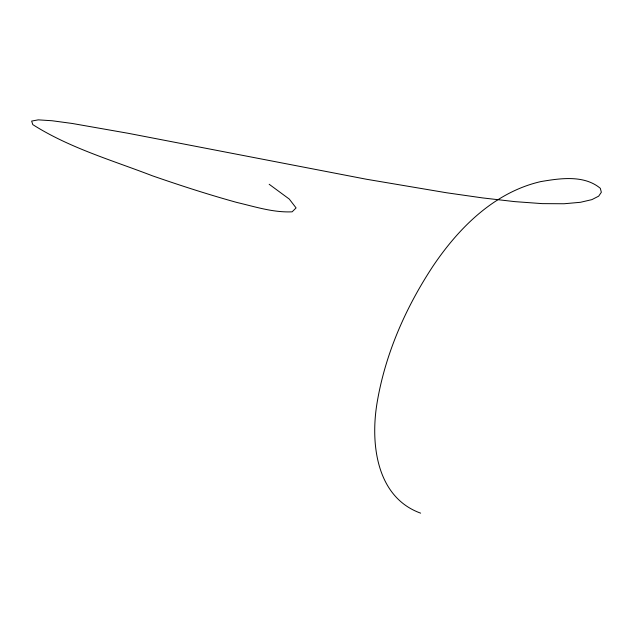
<?xml version="1.0" encoding="UTF-8"?>
<svg xmlns="http://www.w3.org/2000/svg" width="633" height="633" viewBox="0 0 633 633"><rect width="100%" height="100%" fill="white"/><g stroke="black" fill="none" stroke-linecap="round" stroke-linejoin="round"><path stroke-width="0.95" d="M420.636 513.149C376.303 497.237 370.368 443.551 376.999 403.308C385.141 354.132 405.65 307.606 432.996 266.145C458.79 227.825 494.333 192.266 540.764 181.6C560.11 178.324 584.061 174.708 600.321 188.31L601.35 192.266L598.676 196.167L591.863 199.632L580.461 202.291L564.05 203.755L542.236 203.628L514.851 201.634L482.623 197.915L446.494 192.756L366.333 179.226L128.317 133.318L72.217 123.467L52.072 120.745L38.265 119.851L31.65 121.077L32.789 124.614C69.503 147.94 112.033 160.236 152.371 175.792C180.302 185.485 208.439 194.592 236.932 202.473C255.067 206.714 273.282 212.704 292.13 211.826L296.086 207.925L289.281 199.078L269.175 184.274"/></g></svg>
